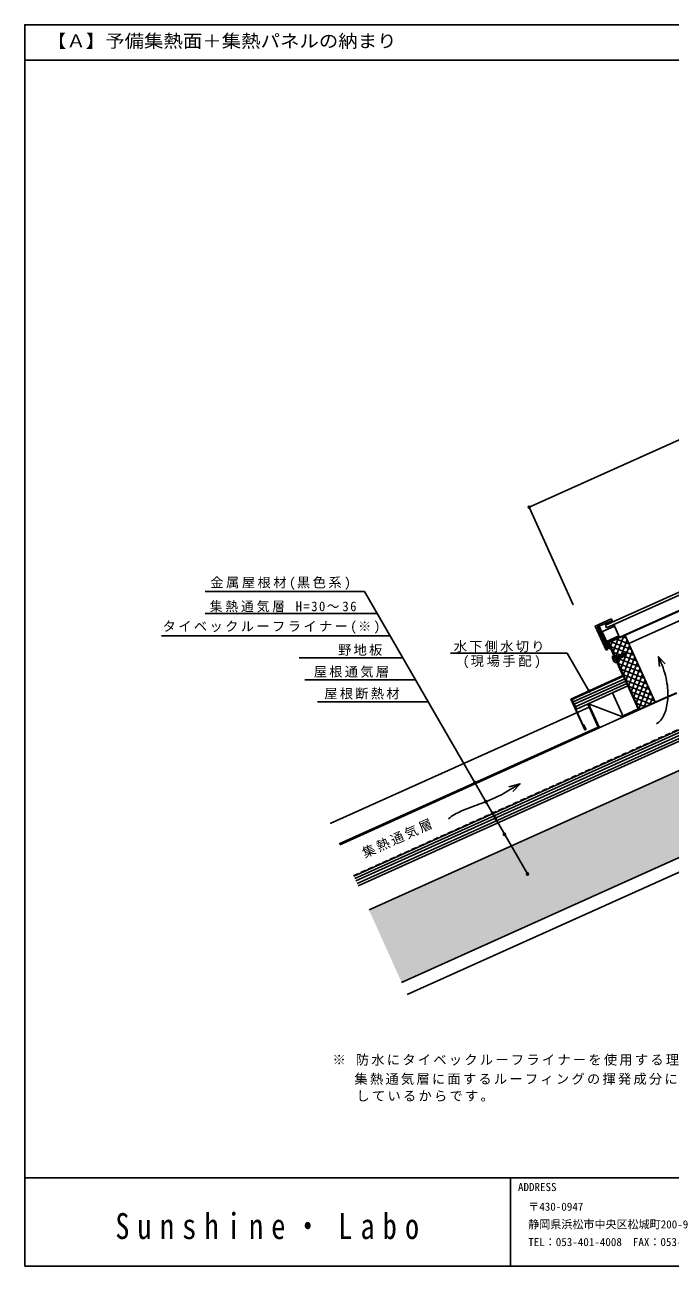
# Model space of a CAD drawing. Units: millimetres, scale not verified. Extents: x -1104 to 916, y -637 to 768.
# Drawn here: x -1104 to -373, y -637 to 768 of the extents above; entities that cross this region are included whole.
import ezdxf
from ezdxf.enums import TextEntityAlignment as Align

# ---------------------------------------------------------------- set-up
doc = ezdxf.new("R2010")
doc.units = ezdxf.units.MM
doc.header["$LTSCALE"] = 5
doc.header["$PDMODE"] = 32
doc.header["$PDSIZE"] = 2.5
doc.linetypes.add('DASHED1', pattern=[1.8, 1.2, -0.6])
for name, color, linetype in [('0-0', 7, 'Continuous'), ('0-1', 7, 'Continuous'), ('F-0', 2, 'Continuous')]:
    doc.layers.add(name, color=color, linetype=linetype)
doc.styles.add('HG丸ｺﾞｼｯｸM-PRO', font='')
doc.styles.add('ＭＳ ゴシック', font='')
doc.styles.add('ＭＳ 明朝', font='')
doc.styles.get('HG丸ｺﾞｼｯｸM-PRO').set_extended_font_data('HG丸ｺﾞｼｯｸM-PRO')
doc.styles.get('ＭＳ ゴシック').set_extended_font_data('MS Gothic')
doc.styles.get('ＭＳ 明朝').set_extended_font_data('MS Mincho')

msp = doc.modelspace()

# ---------------------------------------------------------------- linework, layer by layer
at = {"layer": '0-0'}
for p, q in [((-532.8, 222.31), (297.034, 595.775)), ((-446.348, 88.695), (339.714, 442.46)), ((-445.035, 85.777), (341.028, 439.542)), ((353.48, 427.71), (-444.437, 68.61)), ((351.862, 426.434), (-442.408, 68.975)), ((337.728, 409.107), (-420.066, 68.064)), ((-532.8, 222.31), (-483.121, 111.924)), ((-731.296, -195.263), (40.197, 151.945)), ((-730.065, -197.999), (40.197, 148.655)), ((-728.834, -200.735), (40.197, 145.365)), ((-727.603, -203.47), (40.197, 142.076)), ((-719.17, 126.881), (-899.677, 126.881)), ((-726.371, -206.206), (40.197, 138.786)), ((-534.632, -192.748), (-719.17, 126.881)), ((-704.737, 101.881), (-899.677, 101.881)), ((-714.059, -233.563), (45.197, 108.138)), ((-453.511, 87.555), (-442.02, 62.021)), ((-436.048, 87.738), (-450.638, 81.171)), ((-446.348, 88.695), (-445.035, 85.777)), ((-446.348, 88.695), (-445.035, 85.777)), ((-439.741, 95.945), (-438.141, 92.388)), ((-436.828, 89.47), (-430.302, 74.971)), ((-690.303, 76.881), (-949.11, 76.881)), ((-450.182, 81.377), (-444.437, 68.61)), ((-431.123, 76.795), (-445.258, 70.434)), ((-440.627, 65.017), (-438.45, 70.756)), ((-437.725, 58.569), (-432.002, 73.658)), ((-434.823, 52.121), (-425.554, 76.56)), ((-419.887, 67.666), (-433.686, 72.9)), ((-431.921, 45.672), (-421.891, 72.119)), ((-422.789, 74.114), (-427.238, 75.802)), ((-424.17, 77.183), (-390.106, 1.495)), ((-489.724, 57.114), (-622, 57.114)), ((-489.724, 57.114), (-465.048, 14.373)), ((-443.844, 61.2), (-445.667, 60.38)), ((-442.864, 68.769), (-444.232, 68.154)), ((-444.232, 68.154), (-441.564, 62.226)), ((-443.183, 68.626), (-426.562, 31.694)), ((-442.864, 68.769), (-409.211, -6.007)), ((-442.408, 68.975), (-408.55, -6.258)), ((-442.02, 62.021), (-441.564, 62.226)), ((-414.083, 54.77), (-440.529, 64.8)), ((-416.985, 61.218), (-440.135, 69.998)), ((-411.181, 48.321), (-437.627, 58.352)), ((-429.221, 55.288), (-425.315, 57.046)), ((-429.019, 39.224), (-418.989, 65.67)), ((-426.117, 32.776), (-416.087, 59.222)), ((-425.991, 56.742), (-423.829, 55.698)), ((-425.315, 57.046), (-423.61, 56.223)), ((-675.869, 51.881), (-793.195, 51.881)), ((-437.834, 53.934), (-437.46, 54.102)), ((-436.799, 53.851), (-433.926, 47.468)), ((-435.845, 52.462), (-435.374, 52.539)), ((-435.845, 52.462), (-434.333, 49.103)), ((-435.351, 52.765), (-435.374, 52.539)), ((-435.374, 52.539), (-433.474, 49.805)), ((-435.351, 52.765), (-435.183, 52.841)), ((-435.183, 52.841), (-434.908, 52.614)), ((-434.258, 49.164), (-434.968, 50.515)), ((-434.908, 52.614), (-434.599, 52.665)), ((-432.921, 50.097), (-434.908, 52.614)), ((-408.279, 41.873), (-434.725, 51.903)), ((-434.551, 46.639), (-434.177, 46.807)), ((-434.333, 49.103), (-434.258, 49.018)), ((-434.258, 49.164), (-433.474, 49.805)), ((-434.258, 49.018), (-434.258, 49.164)), ((-434.046, 53.528), (-434.111, 52.884)), ((-434.046, 53.528), (-433.521, 53.15)), ((-434.046, 53.528), (-431.699, 50.033)), ((-431.634, 50.676), (-433.521, 53.15)), ((-432.986, 49.454), (-432.921, 50.097)), ((-432.921, 50.097), (-432.224, 50.411)), ((-432.759, 54.107), (-432.824, 53.463)), ((-432.759, 54.107), (-432.234, 53.729)), ((-432.759, 54.107), (-430.412, 50.612)), ((-430.347, 51.255), (-432.234, 53.729)), ((-431.699, 50.033), (-432.224, 50.411)), ((-405.377, 35.425), (-431.823, 45.455)), ((-431.699, 50.033), (-431.634, 50.676)), ((-431.634, 50.676), (-430.937, 50.99)), ((-431.472, 54.686), (-431.537, 54.043)), ((-431.472, 54.686), (-430.948, 54.308)), ((-431.472, 54.686), (-429.126, 51.191)), ((-429.061, 51.834), (-430.948, 54.308)), ((-430.412, 50.612), (-430.937, 50.99)), ((-430.412, 50.612), (-430.347, 51.255)), ((-430.347, 51.255), (-429.65, 51.569)), ((-430.185, 55.265), (-430.25, 54.622)), ((-429.843, 54.727), (-430.185, 55.265)), ((-429.815, 54.757), (-430.185, 55.265)), ((-429.687, 54.881), (-429.733, 54.939)), ((-429.698, 54.499), (-428.065, 51.933)), ((-429.126, 51.191), (-429.65, 51.569)), ((-429.634, 54.508), (-427.834, 52.037)), ((-429.451, 54.54), (-427.826, 52.187)), ((-429.126, 51.191), (-429.061, 51.834)), ((-429.061, 51.834), (-428.858, 51.926)), ((-428.927, 54.636), (-428.115, 55.002)), ((-427.826, 52.187), (-428.927, 54.636)), ((-428.858, 51.926), (-428.264, 52.076)), ((-428.065, 51.933), (-428.264, 52.076)), ((-428.115, 55.002), (-424.361, 55.611)), ((-428.065, 51.933), (-427.834, 52.037)), ((-427.826, 52.187), (-427.834, 52.037)), ((-427.826, 52.187), (-423.92, 53.945)), ((-423.215, 26.328), (-413.185, 52.774)), ((-420.313, 19.88), (-410.283, 46.326)), ((-386.364, 52.951), (-378.858, 45.145)), ((-485.516, 5.161), (-426.562, 31.694)), ((-485.053, 4.986), (-426.099, 31.518)), ((-484.194, 4.66), (-425.832, 30.925)), ((-482.963, 1.924), (-424.601, 28.19)), ((-402.475, 28.977), (-428.921, 39.007)), ((-399.573, 22.529), (-426.019, 32.559)), ((-417.411, 13.432), (-407.381, 39.878)), ((-414.509, 6.984), (-404.479, 33.43)), ((-661.435, 26.881), (-786.74, 26.881)), ((-481.732, -0.812), (-423.37, 25.454)), ((-480.5, -3.547), (-422.138, 22.718)), ((-479.269, -6.283), (-420.907, 19.983)), ((-396.671, 16.081), (-423.117, 26.111)), ((-393.769, 9.633), (-420.215, 19.663)), ((-411.607, 0.535), (-401.577, 26.982)), ((-408.705, -5.913), (-398.675, 20.533)), ((-402.697, -4.172), (-395.773, 14.085)), ((-647.002, 1.881), (-772.307, 1.881)), ((-383.974, 3.706), (-747.261, -159.79)), ((-469.901, -29.537), (-485.516, 5.161)), ((-469.479, -29.621), (-485.053, 4.986)), ((-479.269, -6.283), (-484.194, 4.66)), ((-425.921, -15.172), (-438.233, 12.185)), ((-384.179, 4.162), (-425.215, -14.306)), ((-390.867, 3.184), (-417.313, 13.215)), ((-394.865, -0.647), (-414.411, 6.766)), ((-401.313, -3.549), (-411.509, 0.318)), ((-396.249, -1.27), (-392.871, 7.637)), ((-365.941, 12.37), (-384.179, 4.162)), ((-365.736, 11.914), (-383.974, 3.706)), ((-758.075, -135.761), (-465.005, -3.866)), ((-454.745, -26.664), (-466.502, -0.537)), ((-454.282, -26.839), (-466.183, -0.394)), ((-453.279, -27.484), (-465.591, -0.127)), ((-465.591, -0.127), (-425.921, -15.172)), ((-408.55, -6.258), (-425.42, -13.85)), ((-407.761, -6.451), (-408.607, -6.13)), ((-747.815, -158.559), (-454.745, -26.664)), ((-747.671, -158.878), (-454.282, -26.839)), ((-471.205, -24.202), (-470.886, -24.058)), ((-468.669, -28.983), (-470.886, -24.058)), ((-468.97, -29.776), (-469.107, -29.838)), ((-543.018, -90.701), (-551.284, -99.315))]:
    msp.add_line(p, q, dxfattribs=at)
at = {"layer": '0-0', "linetype": 'DASHED1'}
for p, q in [((-731.501, -194.807), (40.197, 152.493)), ((-438.475, 51.537), (-436.388, 51.454)), ((-436.77, 47.748), (-435.448, 49.366))]:
    msp.add_line(p, q, dxfattribs=at)
at = {"layer": '0-0'}
for points in [[(-439.741, 95.945), (-457.979, 87.737), (-445.667, 60.38)], [(-438.921, 94.121), (-455.335, 86.734), (-443.844, 61.2)], [(-423.61, 56.223), (-423.405, 55.767), (-423.92, 53.945)], [(-437.724, 49.079), (-437.44, 49.23), (-437.81, 50.053), (-438.111, 49.941)], [(-435.351, 52.765), (-434.159, 51.201), (-435.183, 52.841)], [(-434.599, 52.665), (-434.111, 52.884), (-432.224, 50.411)], [(-434.159, 51.201), (-432.986, 49.454), (-433.474, 49.805)], [(-433.521, 53.15), (-432.824, 53.463), (-430.937, 50.99)], [(-432.234, 53.729), (-431.537, 54.043), (-429.65, 51.569)], [(-430.948, 54.308), (-430.25, 54.622), (-428.264, 52.076)], [(-430.185, 55.265), (-429.733, 54.939), (-429.221, 55.288)], [(-429.221, 55.288), (-429.477, 55.067), (-429.728, 54.842), (-429.911, 54.648), (-429.962, 54.522), (-429.837, 54.486), (-429.58, 54.517), (-429.256, 54.578), (-428.927, 54.636)], [(-423.92, 53.945), (-424.355, 54.166), (-424.744, 54.388), (-425.05, 54.607), (-425.235, 54.819), (-425.263, 55.022), (-425.158, 55.18), (-424.96, 55.323), (-424.689, 55.464), (-424.362, 55.611)], [(-423.508, 55.995), (-423.582, 55.909), (-423.659, 55.827), (-423.741, 55.756), (-423.829, 55.698), (-423.95, 55.651), (-424.081, 55.626), (-424.22, 55.615), (-424.362, 55.611)], [(-388.466, -22.708), (-387.203, -21.856), (-386.011, -20.906), (-384.886, -19.853), (-383.826, -18.696), (-382.831, -17.434), (-381.898, -16.066), (-381.027, -14.593), (-380.218, -13.018), (-379.472, -11.341), (-378.788, -9.566), (-378.167, -7.697), (-377.611, -5.737), (-377.121, -3.691), (-376.698, -1.562), (-376.345, 0.644), (-376.063, 2.923), (-375.856, 5.27), (-375.724, 7.681), (-375.672, 10.151), (-375.701, 12.676), (-375.815, 15.253), (-376.017, 17.878), (-376.309, 20.548), (-376.695, 23.262), (-377.178, 26.018), (-377.76, 28.815), (-378.446, 31.654), (-379.237, 34.535), (-380.137, 37.463), (-381.149, 40.439), (-382.275, 43.469), (-383.518, 46.559), (-384.88, 49.717), (-386.364, 52.951), (-385.163, 41.902)], [(-409.211, -6.007), (-425.625, -13.394), (-425.009, -14.762)], [(-469.479, -29.621), (-468.886, -29.354), (-471.205, -24.202)], [(-624.057, -130.426), (-622.593, -129.161), (-621.008, -127.939), (-619.304, -126.758), (-617.487, -125.618), (-615.562, -124.518), (-613.536, -123.454), (-611.417, -122.425), (-609.212, -121.426), (-606.93, -120.454), (-604.581, -119.503), (-602.173, -118.571), (-599.717, -117.651), (-597.221, -116.737), (-594.694, -115.826), (-592.146, -114.911), (-589.583, -113.986), (-587.013, -113.046), (-584.444, -112.086), (-581.88, -111.099), (-579.326, -110.081), (-576.784, -109.028), (-574.258, -107.933), (-571.745, -106.794), (-569.246, -105.607), (-566.756, -104.368), (-564.269, -103.074), (-561.778, -101.724), (-559.272, -100.317), (-556.739, -98.852), (-554.162, -97.329), (-551.525, -95.75), (-548.805, -94.116), (-545.979, -92.432), (-543.018, -90.701), (-555.743, -94.299)]]:
    msp.add_lwpolyline(points, dxfattribs=at)
at = {"layer": '0-0', "linetype": 'DASHED1'}
msp.add_lwpolyline([(-436.388, 51.454), (-435.363, 50.66), (-435.448, 49.366)], dxfattribs=at)
at = {"layer": '0-0'}
for centre, radius, start, end in [((-432.006, 52.17), 6.5, 171.17426, 200.06199), ((-437.441, 53.014), 1, 114.23, 171.17426), ((-432.006, 52.17), 6.5, 208.398, 237.28573), ((-437.255, 53.646), 0.5, 24.23, 114.23), ((-435.85, 52.962), 0.5, 204.23, 270.65181), ((-434.978, 47.543), 1, 237.28573, 294.23), ((-433.963, 48.767), 0.5, 137.80817, 204.23), ((-434.382, 47.263), 0.5, 294.23, 24.23), ((-469.353, -29.29), 0.6, 204.23, 294.23), ((-469.217, -29.229), 0.6, 294.23, 24.23)]:
    msp.add_arc(centre, radius, start, end, dxfattribs=at)
for p in [(-532.8, 222.31), (-465.048, 14.373), (-594.268, -89.456), (-581.88, -111.099), (-574.292, -124.056), (-571.025, -129.713), (-560.749, -147.852), (-534.632, -192.748)]:
    msp.add_point(p, dxfattribs=at)
at = {"layer": '0-1'}
for p, q in [((-677.123, -315.635), (45.197, 9.443)), ((-670.967, -329.313), (45.197, -7.006))]:
    msp.add_line(p, q, dxfattribs=at)
at = {"layer": '0-1', "color": 254}
msp.add_solid([(45.197, 9.443), (45.197, 108.138), (-677.123, -315.635), (-714.059, -233.563)], dxfattribs=at)
at = {"layer": 'F-0', "color": 5}
for p, q in [((-1103.814, 728.266), (916.186, 728.266)), ((-1103.814, -536.734), (916.186, -536.734)), ((916.186, -636.734), (-1103.814, -636.734))]:
    msp.add_line(p, q, dxfattribs=at)
at = {"layer": 'F-0'}
msp.add_line((-553.814, -636.734), (-553.814, -536.734), dxfattribs=at)
msp.add_line((-553.814, -636.734), (-553.814, -536.734), dxfattribs=at)
at = {"layer": 'F-0', "color": 5}
msp.add_lwpolyline([(-1103.814, -636.734), (-1103.814, 768.266), (916.186, 768.266)], dxfattribs=at)

# ---------------------------------------------------------------- texts
at = {"layer": '0-0', "style": 'HG丸ｺﾞｼｯｸM-PRO', "width": 1.1}
msp.add_text('【Ａ】予備集熱面＋集熱パネルの納まり', height=14.66, dxfattribs=at).set_placement((-1078.814, 738.266), align=Align.BOTTOM_LEFT)
at = {"layer": '0-0', "char_height": 11, "attachment_point": 7, "style": 'ＭＳ ゴシック'}
for s, insert in [('\\T1.19;金属屋根材(黒色系)', (-893.892, 128.685)), ('\\T1.24;\\W0.95;集熱通気層\\~H=30～36', (-894.338, 103.276)), ('\\T1.18;タイベックルーフライナー(※)', (-947.824, 79.065)), ('\\T1.17;水下側水切り', (-618.142, 58.004)), ('\\T1.17;野地板', (-749.163, 54.064)), ('\\T1.17;屋根通気層', (-776.671, 29.307)), ('\\T1.2;(現場手配)', (-607.948, 39.819)), ('\\T1.17;屋根断熱材', (-764.75, 4.55)), ('\\T1.17;※\\~防水にタイベックルーフライナーを使用する理由は', (-755.367, -409.872)), ('\\T1.17;集熱通気層に面するルーフィングの揮発成分に配慮', (-730.639, -431.603)), ('\\T1.17;しているからです。', (-728.276, -450.503))]:
    msp.add_mtext(s, dxfattribs=dict(at, insert=insert))
at = {"layer": '0-0', "insert": (-718.315, -176.07), "char_height": 11, "attachment_point": 7, "rotation": 24.23, "style": 'ＭＳ ゴシック'}
msp.add_mtext('\\T1.17;集熱通気層', dxfattribs=at)
at = {"layer": 'F-0', "color": 4, "style": 'ＭＳ ゴシック'}
for s, p in [('ADDRESS', (-545.425, -554.49)), ('〒430-0947', (-533.814, -576.734)), ('静岡県浜松市中央区松城町200-9', (-533.814, -596.734)), ('TEL：053-401-4008  FAX：053-401-4009', (-533.814, -616.734))]:
    msp.add_text(s, height=9.164, dxfattribs=at).set_placement(p, align=Align.BOTTOM_LEFT)
at = {"layer": 'F-0', "insert": (-1001.299, -606.573), "char_height": 29.33, "attachment_point": 7, "style": 'ＭＳ 明朝'}
msp.add_mtext('\\T1.58;\\W0.8;Sunshine・Labo', dxfattribs=at)

doc.saveas('drawing.dxf')
